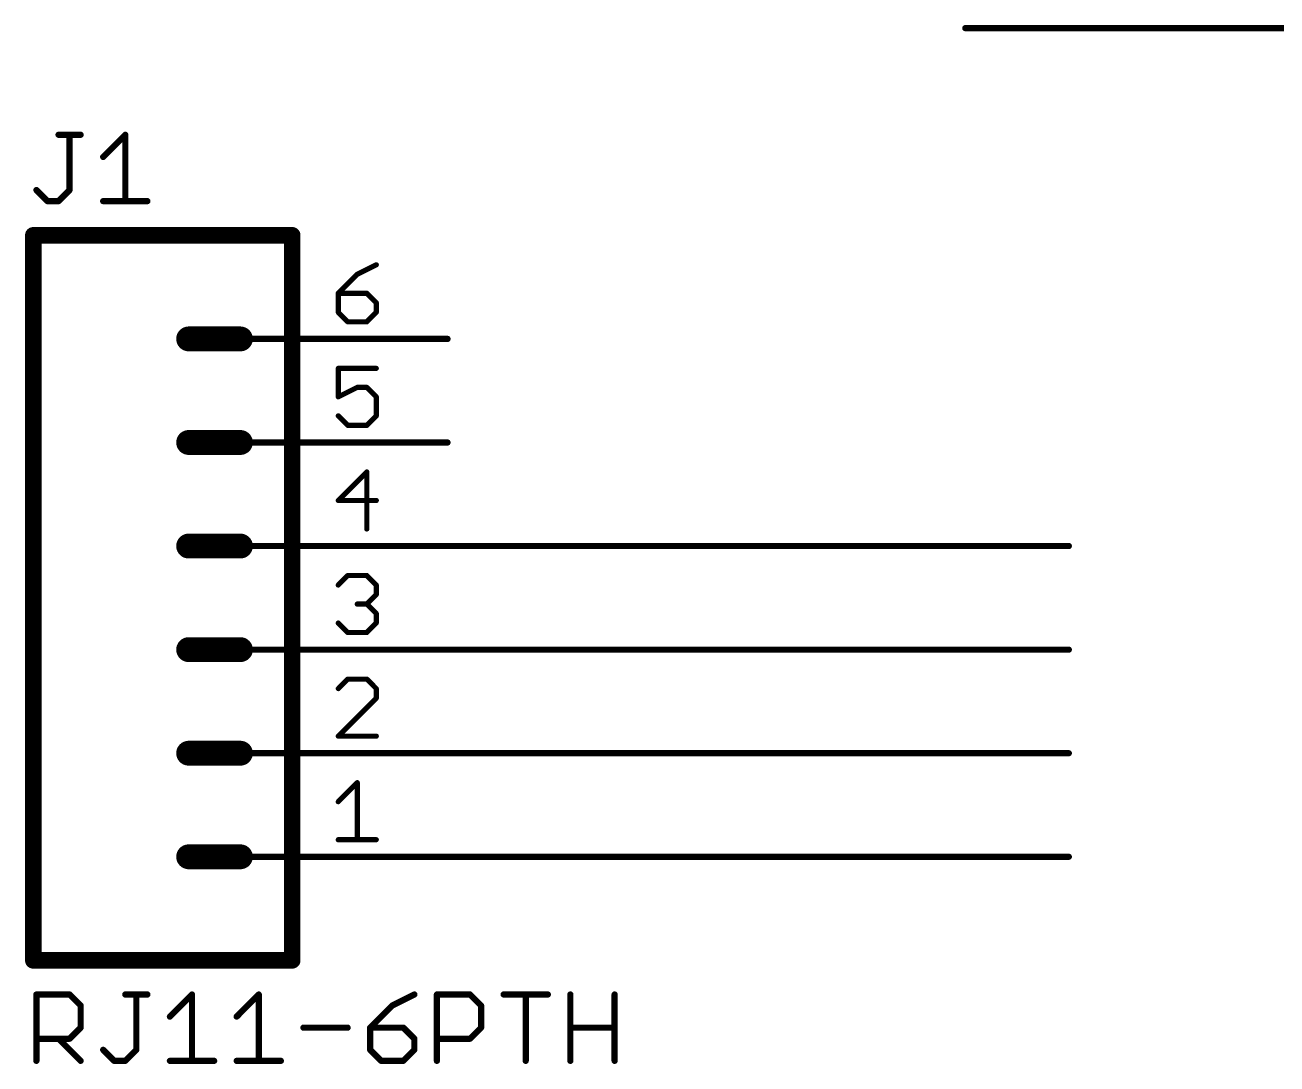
# Model space of a CAD drawing. Extents: x -31 to 132, y -11 to 79.
# Drawn here: x 20.12 to 50.83, y 50.8 to 76.28 of the extents above; entities that cross this region are included whole.
import ezdxf

# ---------------------------------------------------------------- set-up
doc = ezdxf.new("R2010")
doc.units = 0
for name, color, linetype in [('91', 82, 'CONTINUOUS'), ('94', 22, 'CONTINUOUS'), ('95', 253, 'CONTINUOUS'), ('96', 253, 'CONTINUOUS')]:
    doc.layers.add(name, color=color, linetype=linetype)

msp = doc.modelspace()

# ---------------------------------------------------------------- linework, layer by layer
at = {"layer": '91', "const_width": 0.1524}
for points in [[(55.88, 76.2), (43.18, 76.2)], [(30.48, 63.5), (45.72, 63.5)], [(30.48, 60.96), (45.72, 60.96)], [(30.48, 58.42), (45.72, 58.42)], [(30.48, 55.88), (45.72, 55.88)]]:
    msp.add_lwpolyline(points, dxfattribs=at)
at = {"layer": '91', "const_width": 0.0762}
for points in [[(43.18, 76.2381, 1), (43.18, 76.1619)], [(30.48, 63.5381, 1), (30.48, 63.4619)], [(45.72, 63.4619, 1), (45.72, 63.5381)], [(30.48, 60.9981, 1), (30.48, 60.9219)], [(45.72, 60.9219, 1), (45.72, 60.9981)], [(30.48, 58.4581, 1), (30.48, 58.3819)], [(45.72, 58.3819, 1), (45.72, 58.4581)], [(30.48, 55.9181, 1), (30.48, 55.8419)], [(45.72, 55.8419, 1), (45.72, 55.9181)]]:
    msp.add_lwpolyline(points, format="xyb", dxfattribs=at)
at = {"layer": '94'}
for points, const_width in [([(20.32, 71.12), (20.32, 53.34)], 0.4064), ([(20.32, 71.12), (26.67, 71.12)], 0.4064), ([(26.67, 53.34), (26.67, 71.12)], 0.4064), ([(24.13, 68.58), (25.4, 68.58)], 0.6096), ([(30.48, 68.58), (25.4, 68.58)], 0.1524), ([(24.13, 66.04), (25.4, 66.04)], 0.6096), ([(30.48, 66.04), (25.4, 66.04)], 0.1524), ([(24.13, 63.5), (25.4, 63.5)], 0.6096), ([(30.48, 63.5), (25.4, 63.5)], 0.1524), ([(24.13, 60.96), (25.4, 60.96)], 0.6096), ([(30.48, 60.96), (25.4, 60.96)], 0.1524), ([(24.13, 58.42), (25.4, 58.42)], 0.6096), ([(30.48, 58.42), (25.4, 58.42)], 0.1524), ([(24.13, 55.88), (25.4, 55.88)], 0.6096), ([(30.48, 55.88), (25.4, 55.88)], 0.1524), ([(26.67, 53.34), (20.32, 53.34)], 0.4064)]:
    msp.add_lwpolyline(points, dxfattribs=dict(at, const_width=const_width))
for points, const_width in [([(20.4216, 71.12, 1), (20.2184, 71.12)], 0.2032), ([(20.32, 71.2216, 1), (20.32, 71.0184)], 0.2032), ([(26.7716, 71.12, 1), (26.5684, 71.12)], 0.2032), ([(26.67, 71.0184, 1), (26.67, 71.2216)], 0.2032), ([(24.13, 68.7324, 1), (24.13, 68.4276)], 0.3048), ([(25.4, 68.4276, 1), (25.4, 68.7324)], 0.3048), ([(25.4, 68.6181, 1), (25.4, 68.5419)], 0.0762), ([(30.48, 68.5419, 1), (30.48, 68.6181)], 0.0762), ([(24.13, 66.1924, 1), (24.13, 65.8876)], 0.3048), ([(25.4, 65.8876, 1), (25.4, 66.1924)], 0.3048), ([(25.4, 66.0781, 1), (25.4, 66.0019)], 0.0762), ([(30.48, 66.0019, 1), (30.48, 66.0781)], 0.0762), ([(24.13, 63.6524, 1), (24.13, 63.3476)], 0.3048), ([(25.4, 63.3476, 1), (25.4, 63.6524)], 0.3048), ([(25.4, 63.5381, 1), (25.4, 63.4619)], 0.0762), ([(30.48, 63.4619, 1), (30.48, 63.5381)], 0.0762), ([(24.13, 61.1124, 1), (24.13, 60.8076)], 0.3048), ([(25.4, 60.8076, 1), (25.4, 61.1124)], 0.3048), ([(25.4, 60.9981, 1), (25.4, 60.9219)], 0.0762), ([(30.48, 60.9219, 1), (30.48, 60.9981)], 0.0762), ([(24.13, 58.5724, 1), (24.13, 58.2676)], 0.3048), ([(25.4, 58.2676, 1), (25.4, 58.5724)], 0.3048), ([(25.4, 58.4581, 1), (25.4, 58.3819)], 0.0762), ([(30.48, 58.3819, 1), (30.48, 58.4581)], 0.0762), ([(24.13, 56.0324, 1), (24.13, 55.7276)], 0.3048), ([(25.4, 55.7276, 1), (25.4, 56.0324)], 0.3048), ([(25.4, 55.9181, 1), (25.4, 55.8419)], 0.0762), ([(30.48, 55.8419, 1), (30.48, 55.9181)], 0.0762), ([(20.32, 53.4416, 1), (20.32, 53.2384)], 0.2032), ([(20.2184, 53.34, 1), (20.4216, 53.34)], 0.2032), ([(26.5684, 53.34, 1), (26.7716, 53.34)], 0.2032), ([(26.67, 53.2384, 1), (26.67, 53.4416)], 0.2032)]:
    msp.add_lwpolyline(points, format="xyb", dxfattribs=dict(at, const_width=const_width))
at = {"layer": '95'}
for points, const_width in [([(20.9385, 73.5852), (21.4809, 73.5852)], 0.1524), ([(21.2097, 72.2294), (21.2097, 73.5852)], 0.1524), ([(22.0334, 73.0429), (22.5757, 73.5852)], 0.1524), ([(22.5757, 73.5852), (22.5757, 71.9582)], 0.1524), ([(20.3962, 72.2294), (20.6674, 71.9582)], 0.1524), ([(20.9385, 71.9582), (21.2097, 72.2294)], 0.1524), ([(20.6674, 71.9582), (20.9385, 71.9582)], 0.1524), ([(22.0334, 71.9582), (23.118, 71.9582)], 0.1524), ([(28.7324, 70.3973), (28.2664, 70.1643)], 0.127), ([(28.2664, 70.1643), (27.8003, 69.6982)], 0.127), ([(27.8003, 69.6982), (27.8003, 69.2321)], 0.127), ([(28.4994, 69.6982), (27.8003, 69.6982)], 0.127), ([(28.7324, 69.4652), (28.4994, 69.6982)], 0.127), ([(28.7324, 69.2321), (28.7324, 69.4652)], 0.127), ([(27.8003, 69.2321), (28.0333, 68.9991)], 0.127), ([(28.4994, 68.9991), (28.7324, 69.2321)], 0.127), ([(28.0333, 68.9991), (28.4994, 68.9991)], 0.127), ([(28.7324, 67.8573), (27.8003, 67.8573)], 0.127), ([(27.8003, 67.8573), (27.8003, 67.1582)], 0.127), ([(27.8003, 67.1582), (28.2664, 67.3912)], 0.127), ([(28.2664, 67.3912), (28.4994, 67.3912)], 0.127), ([(28.4994, 67.3912), (28.7324, 67.1582)], 0.127), ([(28.7324, 67.1582), (28.7324, 66.6921)], 0.127), ([(28.0333, 66.4591), (27.8003, 66.6921)], 0.127), ([(28.7324, 66.6921), (28.4994, 66.4591)], 0.127), ([(28.4994, 66.4591), (28.0333, 66.4591)], 0.127), ([(28.4994, 65.3173), (27.8003, 64.6182)], 0.127), ([(28.4994, 63.9191), (28.4994, 65.3173)], 0.127), ([(27.8003, 64.6182), (28.7324, 64.6182)], 0.127), ([(27.8003, 62.5443), (28.0333, 62.7773)], 0.127), ([(28.0333, 62.7773), (28.4994, 62.7773)], 0.127), ([(28.4994, 62.7773), (28.7324, 62.5443)], 0.127), ([(28.7324, 62.3112), (28.4994, 62.0782)], 0.127), ([(28.7324, 62.5443), (28.7324, 62.3112)], 0.127), ([(28.4994, 62.0782), (28.2664, 62.0782)], 0.127), ([(28.4994, 62.0782), (28.7324, 61.8452)], 0.127), ([(28.7324, 61.8452), (28.7324, 61.6121)], 0.127), ([(28.0333, 61.3791), (27.8003, 61.6121)], 0.127), ([(28.4994, 61.3791), (28.0333, 61.3791)], 0.127), ([(28.7324, 61.6121), (28.4994, 61.3791)], 0.127), ([(28.0333, 60.2373), (27.8003, 60.0043)], 0.127), ([(28.4994, 60.2373), (28.0333, 60.2373)], 0.127), ([(28.7324, 60.0043), (28.4994, 60.2373)], 0.127), ([(28.7324, 59.7712), (28.7324, 60.0043)], 0.127), ([(27.8003, 58.8391), (28.7324, 59.7712)], 0.127), ([(28.7324, 58.8391), (27.8003, 58.8391)], 0.127), ([(27.8003, 57.2312), (28.2664, 57.6973)], 0.127), ([(28.2664, 57.6973), (28.2664, 56.2991)], 0.127), ([(27.8003, 56.2991), (28.7324, 56.2991)], 0.127)]:
    msp.add_lwpolyline(points, dxfattribs=dict(at, const_width=const_width))
for points, const_width in [([(20.9385, 73.6233, 1), (20.9385, 73.5471)], 0.0762), ([(21.2478, 73.5852, 1), (21.1716, 73.5852)], 0.0762), ([(21.4809, 73.5471, 1), (21.4809, 73.6233)], 0.0762), ([(22.6138, 73.5852, 1), (22.5376, 73.5852)], 0.0762), ([(22.6026, 73.5582, 1), (22.5487, 73.6121)], 0.0762), ([(22.0064, 73.0698, 1), (22.0603, 73.0159)], 0.0762), ([(20.4231, 72.2563, 1), (20.3693, 72.2024)], 0.0762), ([(21.1716, 72.2294, 1), (21.2478, 72.2294)], 0.0762), ([(21.2366, 72.2024, 1), (21.1828, 72.2563)], 0.0762), ([(20.6674, 71.9963, 1), (20.6674, 71.9201)], 0.0762), ([(20.6404, 71.9313, 1), (20.6943, 71.9851)], 0.0762), ([(20.9116, 71.9851, 1), (20.9655, 71.9313)], 0.0762), ([(20.9385, 71.9201, 1), (20.9385, 71.9963)], 0.0762), ([(22.0334, 71.9963, 1), (22.0334, 71.9201)], 0.0762), ([(22.5376, 71.9582, 1), (22.6138, 71.9582)], 0.0762), ([(23.118, 71.9201, 1), (23.118, 71.9963)], 0.0762), ([(28.7466, 70.3689, 1), (28.7182, 70.4257)], 0.0635), ([(28.2522, 70.1927, 1), (28.2806, 70.1359)], 0.0635), ([(28.2888, 70.1418, 1), (28.2439, 70.1867)], 0.0635), ([(27.8003, 69.7299, 1), (27.8003, 69.6664)], 0.0635), ([(27.7778, 69.7206, 1), (27.8228, 69.6757)], 0.0635), ([(27.832, 69.6982, 1), (27.7686, 69.6982)], 0.0635), ([(28.5218, 69.7206, 1), (28.4769, 69.6757)], 0.0635), ([(28.4994, 69.6664, 1), (28.4994, 69.7299)], 0.0635), ([(28.7642, 69.4652, 1), (28.7007, 69.4652)], 0.0635), ([(28.71, 69.4427, 1), (28.7549, 69.4876)], 0.0635), ([(27.8228, 69.2546, 1), (27.7778, 69.2097)], 0.0635), ([(27.7686, 69.2321, 1), (27.832, 69.2321)], 0.0635), ([(28.7007, 69.2321, 1), (28.7642, 69.2321)], 0.0635), ([(28.7549, 69.2097, 1), (28.71, 69.2546)], 0.0635), ([(28.0333, 69.0309, 1), (28.0333, 68.9673)], 0.0635), ([(28.0109, 68.9766, 1), (28.0558, 69.0216)], 0.0635), ([(28.4769, 69.0216, 1), (28.5218, 68.9766)], 0.0635), ([(28.4994, 68.9673, 1), (28.4994, 69.0309)], 0.0635), ([(27.8003, 67.889, 1), (27.8003, 67.8255)], 0.0635), ([(27.832, 67.8573, 1), (27.7686, 67.8573)], 0.0635), ([(28.7324, 67.8255, 1), (28.7324, 67.889)], 0.0635), ([(28.2664, 67.423, 1), (28.2664, 67.3595)], 0.0635), ([(28.2806, 67.3628, 1), (28.2522, 67.4196)], 0.0635), ([(28.5218, 67.4137, 1), (28.4769, 67.3688)], 0.0635), ([(28.4994, 67.3595, 1), (28.4994, 67.423)], 0.0635), ([(27.7861, 67.1866, 1), (27.8145, 67.1298)], 0.0635), ([(27.7686, 67.1582, 1), (27.832, 67.1582)], 0.0635), ([(28.7642, 67.1582, 1), (28.7007, 67.1582)], 0.0635), ([(28.71, 67.1357, 1), (28.7549, 67.1806)], 0.0635), ([(27.8228, 66.7146, 1), (27.7778, 66.6697)], 0.0635), ([(28.7007, 66.6921, 1), (28.7642, 66.6921)], 0.0635), ([(28.7549, 66.6697, 1), (28.71, 66.7146)], 0.0635), ([(28.0333, 66.4909, 1), (28.0333, 66.4274)], 0.0635), ([(28.0109, 66.4366, 1), (28.0558, 66.4816)], 0.0635), ([(28.4769, 66.4816, 1), (28.5218, 66.4366)], 0.0635), ([(28.4994, 66.4274, 1), (28.4994, 66.4909)], 0.0635), ([(28.5311, 65.3173, 1), (28.4676, 65.3173)], 0.0635), ([(28.5218, 65.2948, 1), (28.4769, 65.3397)], 0.0635), ([(27.8003, 64.6499, 1), (27.8003, 64.5864)], 0.0635), ([(27.7778, 64.6406, 1), (27.8228, 64.5957)], 0.0635), ([(28.7324, 64.5864, 1), (28.7324, 64.6499)], 0.0635), ([(28.4676, 63.9191, 1), (28.5311, 63.9191)], 0.0635), ([(28.0333, 62.809, 1), (28.0333, 62.7455)], 0.0635), ([(28.0558, 62.7548, 1), (28.0109, 62.7997)], 0.0635), ([(28.5218, 62.7997, 1), (28.4769, 62.7548)], 0.0635), ([(28.4994, 62.7455, 1), (28.4994, 62.809)], 0.0635), ([(27.7778, 62.5667, 1), (27.8228, 62.5218)], 0.0635), ([(28.7642, 62.5443, 1), (28.7007, 62.5443)], 0.0635), ([(28.7007, 62.3112, 1), (28.7642, 62.3112)], 0.0635), ([(28.71, 62.5218, 1), (28.7549, 62.5667)], 0.0635), ([(28.7549, 62.2888, 1), (28.71, 62.3337)], 0.0635), ([(28.2664, 62.1099, 1), (28.2664, 62.0464)], 0.0635), ([(28.5218, 62.1006, 1), (28.4769, 62.0557)], 0.0635), ([(28.4769, 62.1006, 1), (28.5218, 62.0557)], 0.0635), ([(28.4994, 62.0464, 1), (28.4994, 62.1099)], 0.0635), ([(28.7642, 61.8452, 1), (28.7007, 61.8452)], 0.0635), ([(28.71, 61.8227, 1), (28.7549, 61.8676)], 0.0635), ([(27.8228, 61.6346, 1), (27.7778, 61.5897)], 0.0635), ([(28.0333, 61.4109, 1), (28.0333, 61.3473)], 0.0635), ([(28.0109, 61.3566, 1), (28.0558, 61.4016)], 0.0635), ([(28.4769, 61.4016, 1), (28.5218, 61.3566)], 0.0635), ([(28.4994, 61.3473, 1), (28.4994, 61.4109)], 0.0635), ([(28.7007, 61.6121, 1), (28.7642, 61.6121)], 0.0635), ([(28.7549, 61.5897, 1), (28.71, 61.6346)], 0.0635), ([(28.0333, 60.269, 1), (28.0333, 60.2055)], 0.0635), ([(28.0558, 60.2148, 1), (28.0109, 60.2597)], 0.0635), ([(28.5218, 60.2597, 1), (28.4769, 60.2148)], 0.0635), ([(28.4994, 60.2055, 1), (28.4994, 60.269)], 0.0635), ([(27.7778, 60.0267, 1), (27.8228, 59.9818)], 0.0635), ([(28.7642, 60.0043, 1), (28.7007, 60.0043)], 0.0635), ([(28.71, 59.9818, 1), (28.7549, 60.0267)], 0.0635), ([(28.7007, 59.7712, 1), (28.7642, 59.7712)], 0.0635), ([(28.7549, 59.7488, 1), (28.71, 59.7937)], 0.0635), ([(27.7778, 58.8616, 1), (27.8228, 58.8166)], 0.0635), ([(27.8003, 58.8709, 1), (27.8003, 58.8073)], 0.0635), ([(28.7324, 58.8073, 1), (28.7324, 58.8709)], 0.0635), ([(28.2981, 57.6973, 1), (28.2346, 57.6973)], 0.0635), ([(28.2888, 57.6748, 1), (28.2439, 57.7197)], 0.0635), ([(27.7778, 57.2537, 1), (27.8228, 57.2088)], 0.0635), ([(27.8003, 56.3309, 1), (27.8003, 56.2674)], 0.0635), ([(28.2346, 56.2991, 1), (28.2981, 56.2991)], 0.0635), ([(28.7324, 56.2674, 1), (28.7324, 56.3309)], 0.0635)]:
    msp.add_lwpolyline(points, format="xyb", dxfattribs=dict(at, const_width=const_width))
at = {"layer": '96', "const_width": 0.1524}
for points in [[(20.3962, 50.8762), (20.3962, 52.5032)], [(20.3962, 52.5032), (21.2097, 52.5032)], [(21.2097, 52.5032), (21.4809, 52.232)], [(22.5757, 52.5032), (23.118, 52.5032)], [(22.8468, 51.1474), (22.8468, 52.5032)], [(23.6705, 51.9609), (24.2128, 52.5032)], [(24.2128, 52.5032), (24.2128, 50.8762)], [(25.3077, 51.9609), (25.85, 52.5032)], [(25.85, 52.5032), (25.85, 50.8762)], [(29.6666, 52.5032), (29.1243, 52.232)], [(30.2191, 50.8762), (30.2191, 52.5032)], [(30.2191, 52.5032), (31.0326, 52.5032)], [(31.0326, 52.5032), (31.3038, 52.232)], [(31.8563, 52.5032), (32.941, 52.5032)], [(32.3986, 50.8762), (32.3986, 52.5032)], [(33.4935, 50.8762), (33.4935, 52.5032)], [(34.5781, 52.5032), (34.5781, 50.8762)], [(21.4809, 52.232), (21.4809, 51.6897)], [(29.1243, 52.232), (28.582, 51.6897)], [(31.3038, 52.232), (31.3038, 51.6897)], [(21.4809, 51.6897), (21.2097, 51.4185)], [(26.9448, 51.6897), (28.0295, 51.6897)], [(28.582, 51.6897), (28.582, 51.1474)], [(29.3955, 51.6897), (28.582, 51.6897)], [(29.6666, 51.4185), (29.3955, 51.6897)], [(31.3038, 51.6897), (31.0326, 51.4185)], [(33.4935, 51.6897), (34.5781, 51.6897)], [(21.2097, 51.4185), (20.3962, 51.4185)], [(20.9385, 51.4185), (21.4809, 50.8762)], [(29.6666, 51.1474), (29.6666, 51.4185)], [(31.0326, 51.4185), (30.2191, 51.4185)], [(22.0334, 51.1474), (22.3045, 50.8762)], [(22.5757, 50.8762), (22.8468, 51.1474)], [(28.582, 51.1474), (28.8531, 50.8762)], [(29.3955, 50.8762), (29.6666, 51.1474)], [(22.3045, 50.8762), (22.5757, 50.8762)], [(23.6705, 50.8762), (24.7552, 50.8762)], [(25.3077, 50.8762), (26.3923, 50.8762)], [(28.8531, 50.8762), (29.3955, 50.8762)]]:
    msp.add_lwpolyline(points, dxfattribs=at)
at = {"layer": '96', "const_width": 0.0762}
for points in [[(20.4343, 52.5032, 1), (20.3581, 52.5032)], [(20.3962, 52.5413, 1), (20.3962, 52.4651)], [(21.2366, 52.5301, 1), (21.1828, 52.4762)], [(21.2097, 52.4651, 1), (21.2097, 52.5413)], [(22.5757, 52.5413, 1), (22.5757, 52.4651)], [(22.8849, 52.5032, 1), (22.8087, 52.5032)], [(23.118, 52.4651, 1), (23.118, 52.5413)], [(24.2509, 52.5032, 1), (24.1747, 52.5032)], [(24.2398, 52.4762, 1), (24.1859, 52.5301)], [(25.8881, 52.5032, 1), (25.8119, 52.5032)], [(25.8769, 52.4762, 1), (25.8231, 52.5301)], [(29.6837, 52.4691, 1), (29.6496, 52.5373)], [(30.2572, 52.5032, 1), (30.181, 52.5032)], [(30.2191, 52.5413, 1), (30.2191, 52.4651)], [(31.0596, 52.5301, 1), (31.0057, 52.4762)], [(31.0326, 52.4651, 1), (31.0326, 52.5413)], [(31.8563, 52.5413, 1), (31.8563, 52.4651)], [(32.4367, 52.5032, 1), (32.3605, 52.5032)], [(32.941, 52.4651, 1), (32.941, 52.5413)], [(33.5316, 52.5032, 1), (33.4554, 52.5032)], [(34.6162, 52.5032, 1), (34.54, 52.5032)], [(21.519, 52.232, 1), (21.4428, 52.232)], [(21.4539, 52.2051, 1), (21.5078, 52.259)], [(29.1073, 52.2661, 1), (29.1413, 52.1979)], [(29.1513, 52.2051, 1), (29.0974, 52.259)], [(31.3419, 52.232, 1), (31.2657, 52.232)], [(31.2769, 52.2051, 1), (31.3307, 52.259)], [(23.6436, 51.9878, 1), (23.6975, 51.9339)], [(25.2807, 51.9878, 1), (25.3346, 51.9339)], [(21.4428, 51.6897, 1), (21.519, 51.6897)], [(21.5078, 51.6628, 1), (21.4539, 51.7166)], [(26.9448, 51.7278, 1), (26.9448, 51.6516)], [(28.0295, 51.6516, 1), (28.0295, 51.7278)], [(28.6201, 51.6897, 1), (28.5439, 51.6897)], [(28.582, 51.7278, 1), (28.582, 51.6516)], [(28.555, 51.7166, 1), (28.6089, 51.6628)], [(29.4224, 51.7166, 1), (29.3685, 51.6628)], [(29.3955, 51.6516, 1), (29.3955, 51.7278)], [(31.2657, 51.6897, 1), (31.3419, 51.6897)], [(31.3307, 51.6628, 1), (31.2769, 51.7166)], [(33.4935, 51.7278, 1), (33.4935, 51.6516)], [(34.5781, 51.6516, 1), (34.5781, 51.7278)], [(20.3962, 51.4566, 1), (20.3962, 51.3804)], [(20.9655, 51.4455, 1), (20.9116, 51.3916)], [(21.1828, 51.4455, 1), (21.2366, 51.3916)], [(21.2097, 51.3804, 1), (21.2097, 51.4566)], [(29.7047, 51.4185, 1), (29.6285, 51.4185)], [(29.6397, 51.3916, 1), (29.6936, 51.4455)], [(30.2191, 51.4566, 1), (30.2191, 51.3804)], [(31.0057, 51.4455, 1), (31.0596, 51.3916)], [(31.0326, 51.3804, 1), (31.0326, 51.4566)], [(22.0603, 51.1743, 1), (22.0064, 51.1204)], [(22.8087, 51.1474, 1), (22.8849, 51.1474)], [(22.8738, 51.1204, 1), (22.8199, 51.1743)], [(28.6089, 51.1743, 1), (28.555, 51.1204)], [(28.5439, 51.1474, 1), (28.6201, 51.1474)], [(29.6285, 51.1474, 1), (29.7047, 51.1474)], [(29.6936, 51.1204, 1), (29.6397, 51.1743)], [(20.3581, 50.8762, 1), (20.4343, 50.8762)], [(21.4539, 50.8493, 1), (21.5078, 50.9031)], [(22.3045, 50.9143, 1), (22.3045, 50.8381)], [(22.2776, 50.8493, 1), (22.3315, 50.9031)], [(22.5487, 50.9031, 1), (22.6026, 50.8493)], [(22.5757, 50.8381, 1), (22.5757, 50.9143)], [(23.6705, 50.9143, 1), (23.6705, 50.8381)], [(24.1747, 50.8762, 1), (24.2509, 50.8762)], [(24.7552, 50.8381, 1), (24.7552, 50.9143)], [(25.3077, 50.9143, 1), (25.3077, 50.8381)], [(25.8119, 50.8762, 1), (25.8881, 50.8762)], [(26.3923, 50.8381, 1), (26.3923, 50.9143)], [(28.8531, 50.9143, 1), (28.8531, 50.8381)], [(28.8262, 50.8493, 1), (28.8801, 50.9031)], [(29.3685, 50.9031, 1), (29.4224, 50.8493)], [(29.3955, 50.8381, 1), (29.3955, 50.9143)], [(30.181, 50.8762, 1), (30.2572, 50.8762)], [(32.3605, 50.8762, 1), (32.4367, 50.8762)], [(33.4554, 50.8762, 1), (33.5316, 50.8762)], [(34.54, 50.8762, 1), (34.6162, 50.8762)]]:
    msp.add_lwpolyline(points, format="xyb", dxfattribs=at)

doc.saveas('drawing.dxf')
